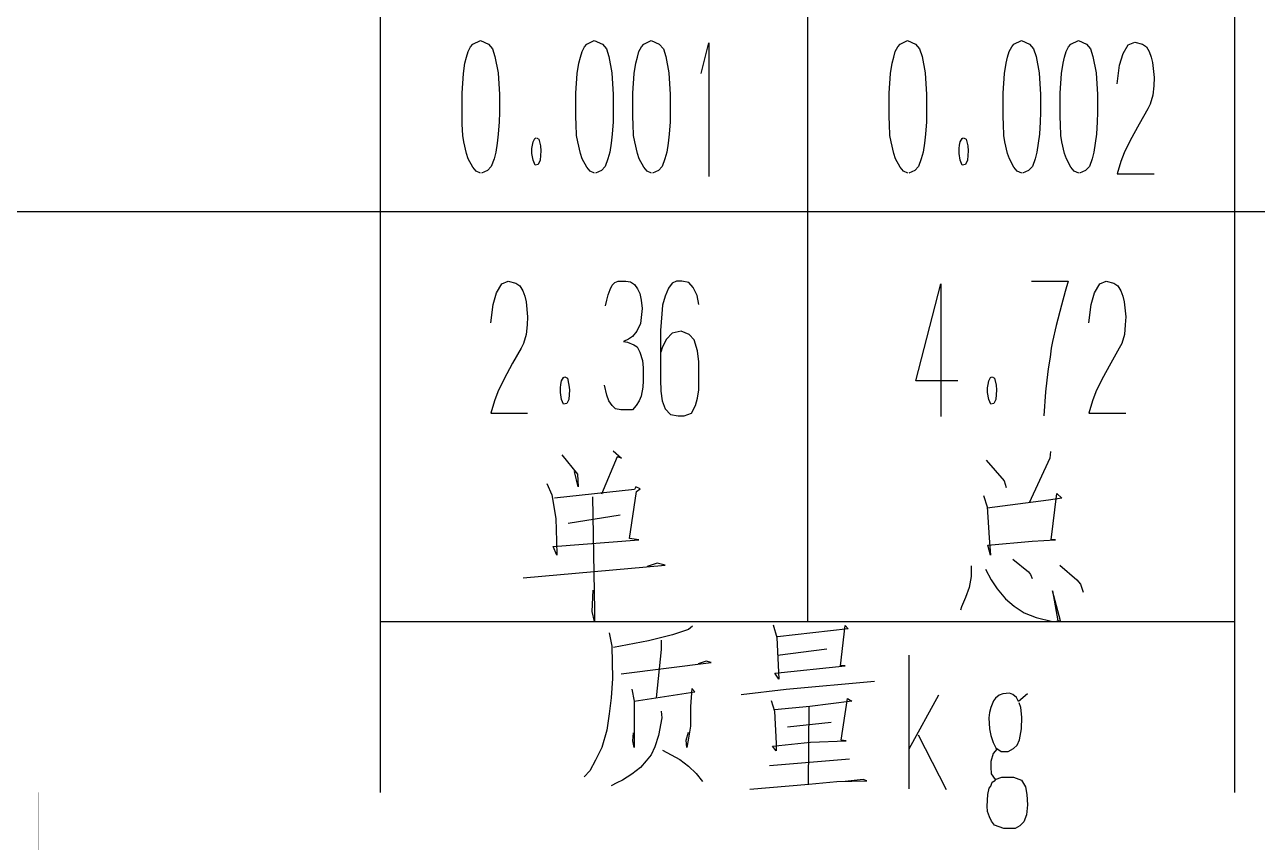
# Model space of a CAD drawing. Extents: x 0 to 8410, y 0 to 11890.
# Drawn here: x 7755.8 to 8116.5, y 685.4 to 924.7 of the extents above; entities that cross this region are included whole.
import ezdxf

# ---------------------------------------------------------------- set-up
doc = ezdxf.new("R2010")
doc.units = 0
doc.header["$MEASUREMENT"] = 0
doc.layers.add('6', color=7, linetype='Continuous')
doc.layers.add('9', color=7, linetype='Continuous')

# ---------------------------------------------------------------- blocks, each defined once
blk = doc.blocks.new('BLKENT878')
at = {"layer": '9', "color": 2, "linetype": 'Continuous'}
for p, q in [((7893.94, 846.2), (7895.44, 848.8)), ((7895.44, 848.8), (7897.34, 849.6)), ((7897.34, 849.6), (7899.56, 849)), ((7899.56, 849), (7900.73, 848.2)), ((7900.73, 848.2), (7901.58, 846.8)), ((7927.21, 847.2), (7927.79, 848.4)), ((7927.79, 848.4), (7928.58, 849.2)), ((7928.58, 849.2), (7929.49, 849.6)), ((7929.49, 849.6), (7931.72, 849.6)), ((7931.72, 849.6), (7933.09, 849.4)), ((7933.09, 849.4), (7934.26, 848.6)), ((7934.26, 848.6), (7935.18, 847.4)), ((7945.31, 849), (7944.27, 847.6)), ((7946.55, 849.6), (7945.31, 849)), ((7948.19, 849.6), (7946.55, 849.6)), ((7950.15, 849.2), (7948.19, 849.6)), ((7951.45, 847.8), (7950.15, 849.2)), ((7952.63, 845.4), (7951.45, 847.8)), ((8016.58, 820.4), (8023.91, 848.8)), ((8023.91, 848.8), (8023.91, 810)), ((8050.44, 849.6), (8061.23, 849.6)), ((8061.23, 849.6), (8060.31, 846.6)), ((8068.94, 846.2), (8070.44, 848.8)), ((8070.44, 848.8), (8072.34, 849.6)), ((8072.34, 849.6), (8074.56, 849)), ((8074.56, 849), (8075.74, 848.2)), ((8075.74, 848.2), (8076.59, 846.8)), ((7892.89, 842.8), (7893.94, 846.2)), ((7901.58, 846.8), (7902.17, 845.2)), ((7902.17, 845.2), (7902.56, 843.6)), ((7926.16, 844), (7926.55, 845.6)), ((7926.55, 845.6), (7927.21, 847.2)), ((7935.18, 847.4), (7935.83, 846)), ((7935.83, 846), (7936.29, 844)), ((7943.22, 845.2), (7942.5, 842.6)), ((7944.27, 847.6), (7943.22, 845.2)), ((7953.09, 842.8), (7952.63, 845.4)), ((8060.31, 846.6), (8059.2, 842.6)), ((8067.89, 842.8), (8068.94, 846.2)), ((8076.59, 846.8), (8077.17, 845.2)), ((8077.17, 845.2), (8077.57, 843.6)), ((7892.24, 837.4), (7892.89, 842.8)), ((7902.56, 843.6), (7903.02, 839.2)), ((7925.77, 842.4), (7926.16, 844)), ((7936.29, 844), (7936.49, 841.6)), ((7936.49, 841.6), (7936.29, 839)), ((7942.5, 842.6), (7942.3, 840)), ((8059.2, 842.6), (8057.63, 836.6)), ((8067.24, 837.4), (8067.89, 842.8)), ((8077.57, 843.6), (8078.02, 839.2)), ((7903.02, 839.2), (7902.89, 836.8)), ((7936.03, 837.2), (7934.98, 835)), ((7936.29, 839), (7936.03, 837.2)), ((7942.3, 840), (7941.91, 835.2)), ((8078.02, 839.2), (8077.89, 836.8)), ((7902.63, 834), (7901.85, 831.4)), ((7902.89, 836.8), (7902.63, 834)), ((7933.68, 833.4), (7932.5, 832.6)), ((7934.98, 835), (7933.68, 833.4)), ((7941.91, 835.2), (7941.91, 820.8)), ((7945.31, 834.4), (7943.61, 832.6)), ((7947.92, 835), (7945.31, 834.4)), ((7950.28, 834), (7947.92, 835)), ((7951.72, 832.4), (7950.28, 834)), ((8057.63, 836.6), (8056.65, 832)), ((8077.63, 834), (8076.85, 831.4)), ((8077.89, 836.8), (8077.63, 834)), ((7901.13, 830), (7898.64, 825.6)), ((7901.85, 831.4), (7901.13, 830)), ((7932.5, 832.6), (7931.06, 832)), ((7931.06, 832), (7932.24, 831.8)), ((7932.24, 831.8), (7934.13, 831)), ((7934.13, 831), (7935.05, 830.4)), ((7935.05, 830.4), (7935.9, 828.8)), ((7942.5, 830.4), (7942.04, 828.8)), ((7943.61, 832.6), (7942.5, 830.4)), ((7952.7, 829.2), (7951.72, 832.4)), ((8056.26, 830), (8055.93, 827.4)), ((8056.65, 832), (8056.26, 830)), ((8076.13, 830), (8073.64, 825.6)), ((8076.85, 831.4), (8076.13, 830)), ((7935.9, 828.8), (7936.62, 826.4)), ((7936.62, 826.4), (7936.81, 824.2)), ((7953.09, 826), (7952.7, 829.2)), ((7953.09, 820.6), (7953.09, 826)), ((8055.93, 827.4), (8055.34, 824)), ((7898.64, 825.6), (7896.03, 820.8)), ((7936.81, 824.2), (7936.81, 820.4)), ((8055.34, 824), (8054.95, 820.6)), ((8073.64, 825.6), (8071.03, 820.8)), ((7896.03, 820.8), (7894.26, 817.2)), ((7912.63, 818.4), (7912.76, 819.4)), ((7912.76, 819.4), (7912.96, 820.4)), ((7912.96, 820.4), (7913.48, 821.4)), ((7913.48, 821.4), (7913.81, 821.6)), ((7913.94, 821.6), (7914.66, 821.2)), ((7914.66, 821.2), (7915.11, 819.2)), ((7915.11, 819.2), (7915.24, 817.8)), ((7926.16, 816.2), (7925.51, 819.2)), ((7936.81, 820.4), (7936.75, 818.6)), ((7941.91, 820.8), (7942.04, 817.4)), ((7953.09, 817.8), (7953.09, 820.6)), ((8028.94, 820.4), (8016.58, 820.4)), ((8037.63, 818.4), (8037.76, 819.4)), ((8037.76, 819.4), (8037.96, 820.4)), ((8037.96, 820.4), (8038.48, 821.4)), ((8038.48, 821.4), (8038.81, 821.6)), ((8038.94, 821.6), (8039.66, 821.2)), ((8039.66, 821.2), (8040.11, 819.2)), ((8040.11, 819.2), (8040.24, 817.8)), ((8054.95, 820.6), (8054.56, 817.2)), ((8071.03, 820.8), (8069.27, 817.2)), ((7894.26, 817.2), (7893.28, 814.6)), ((7912.63, 817), (7912.63, 818.4)), ((7912.96, 815), (7912.63, 817)), ((7915.24, 817.8), (7915.05, 815)), ((7926.81, 814.6), (7926.16, 816.2)), ((7936.29, 816), (7935.7, 814.6)), ((7936.75, 818.6), (7936.29, 816)), ((7942.04, 817.4), (7942.43, 814.6)), ((7952.17, 813.2), (7952.76, 815.4)), ((7952.76, 815.4), (7953.09, 817.8)), ((8037.63, 817), (8037.63, 818.4)), ((8037.96, 815), (8037.63, 817)), ((8040.24, 817.8), (8040.05, 815)), ((8054.56, 817.2), (8054.04, 810.2)), ((8069.27, 817.2), (8068.28, 814.6)), ((7893.28, 814.6), (7892.24, 811)), ((7913.55, 813.6), (7912.96, 815)), ((7914.46, 813.8), (7913.55, 813.6)), ((7915.05, 815), (7914.46, 813.8)), ((7927.79, 813.2), (7926.81, 814.6)), ((7928.77, 812.2), (7927.79, 813.2)), ((7930.28, 812), (7928.77, 812.2)), ((7933.68, 812), (7930.28, 812)), ((7934.79, 813.2), (7933.68, 812)), ((7935.7, 814.6), (7934.79, 813.2)), ((7942.43, 814.6), (7943.28, 812.2)), ((7943.28, 812.2), (7944.85, 810.6)), ((7950.93, 811), (7952.17, 813.2)), ((8038.55, 813.6), (8037.96, 815)), ((8039.46, 813.8), (8038.55, 813.6)), ((8040.05, 815), (8039.46, 813.8)), ((8068.28, 814.6), (8067.24, 811)), ((7892.24, 811), (7903.02, 811)), ((7944.85, 810.6), (7947.08, 810.2)), ((7947.08, 810.2), (7948.84, 810.2)), ((7948.84, 810.2), (7950.93, 811)), ((8067.24, 811), (8078.02, 811))]:
    blk.add_line(p, q, dxfattribs=at)
blk = doc.blocks.new('BLKENT879')
at = {"layer": '9', "color": 2, "linetype": 'Continuous'}
for p, q in [((7886.98, 919), (7889.2, 920)), ((7889.2, 920), (7891.55, 919)), ((7920.31, 919), (7922.53, 920)), ((7922.53, 920), (7924.89, 919)), ((7936.98, 919), (7939.2, 920)), ((7939.2, 920), (7941.55, 919)), ((8011.98, 919), (8014.2, 920)), ((8014.2, 920), (8016.55, 919)), ((8045.31, 919), (8047.53, 920)), ((8047.53, 920), (8049.89, 919)), ((8061.98, 919), (8064.2, 920)), ((8064.2, 920), (8066.55, 919)), ((7885.15, 915.2), (7885.6, 916.8)), ((7885.6, 916.8), (7886.32, 918.2)), ((7886.32, 918.2), (7886.98, 919)), ((7891.55, 919), (7892.73, 917.6)), ((7892.73, 917.6), (7893.45, 915.4)), ((7918.48, 915.2), (7918.94, 916.8)), ((7918.94, 916.8), (7919.66, 918.2)), ((7919.66, 918.2), (7920.31, 919)), ((7924.89, 919), (7926.06, 917.6)), ((7926.06, 917.6), (7926.78, 915.4)), ((7935.15, 915.2), (7935.6, 916.8)), ((7935.6, 916.8), (7936.32, 918.2)), ((7936.32, 918.2), (7936.98, 919)), ((7941.55, 919), (7942.73, 917.6)), ((7942.73, 917.6), (7943.45, 915.4)), ((7953.84, 910.4), (7956.06, 919.4)), ((7956.06, 919.4), (7956.06, 880.2)), ((8010.15, 915.2), (8010.6, 916.8)), ((8010.6, 916.8), (8011.32, 918.2)), ((8011.32, 918.2), (8011.98, 919)), ((8016.55, 919), (8017.73, 917.6)), ((8017.73, 917.6), (8018.45, 915.4)), ((8043.48, 915.2), (8043.94, 916.8)), ((8043.94, 916.8), (8044.66, 918.2)), ((8044.66, 918.2), (8045.31, 919)), ((8049.89, 919), (8051.06, 917.6)), ((8051.06, 917.6), (8051.78, 915.4)), ((8060.15, 915.2), (8060.6, 916.8)), ((8060.6, 916.8), (8061.32, 918.2)), ((8061.32, 918.2), (8061.98, 919)), ((8066.55, 919), (8067.73, 917.6)), ((8067.73, 917.6), (8068.45, 915.4)), ((8076.23, 912.8), (8077.27, 916.2)), ((8077.27, 916.2), (8078.77, 918.8)), ((8078.77, 918.8), (8080.67, 919.6)), ((8080.67, 919.6), (8082.89, 919)), ((8082.89, 919), (8084.07, 918.2)), ((8084.07, 918.2), (8084.92, 916.8)), ((8084.92, 916.8), (8085.51, 915.2)), ((7884.23, 910.4), (7884.69, 913.4)), ((7884.69, 913.4), (7885.15, 915.2)), ((7893.45, 915.4), (7894.36, 910.6)), ((7917.56, 910.4), (7918.02, 913.4)), ((7918.02, 913.4), (7918.48, 915.2)), ((7926.78, 915.4), (7927.7, 910.6)), ((7934.23, 910.4), (7934.69, 913.4)), ((7934.69, 913.4), (7935.15, 915.2)), ((7943.45, 915.4), (7944.36, 910.6)), ((8009.23, 910.4), (8009.69, 913.4)), ((8009.69, 913.4), (8010.15, 915.2)), ((8018.45, 915.4), (8019.36, 910.6)), ((8042.56, 910.4), (8043.02, 913.4)), ((8043.02, 913.4), (8043.48, 915.2)), ((8051.78, 915.4), (8052.7, 910.6)), ((8059.23, 910.4), (8059.69, 913.4)), ((8059.69, 913.4), (8060.15, 915.2)), ((8068.45, 915.4), (8069.36, 910.6)), ((8075.57, 907.4), (8076.23, 912.8)), ((8085.51, 915.2), (8085.9, 913.6)), ((8085.9, 913.6), (8086.36, 909.2)), ((7883.84, 904.6), (7884.23, 910.4)), ((7894.36, 910.6), (7894.75, 904.2)), ((7917.17, 904.6), (7917.56, 910.4)), ((7927.7, 910.6), (7928.09, 904.2)), ((7933.84, 904.6), (7934.23, 910.4)), ((7944.36, 910.6), (7944.75, 904.2)), ((8008.84, 904.6), (8009.23, 910.4)), ((8019.36, 910.6), (8019.75, 904.2)), ((8042.17, 904.6), (8042.56, 910.4)), ((8052.7, 910.6), (8053.09, 904.2)), ((8058.84, 904.6), (8059.23, 910.4)), ((8069.36, 910.6), (8069.75, 904.2)), ((8086.36, 909.2), (8086.23, 906.8)), ((8086.23, 906.8), (8085.96, 904)), ((7883.84, 897.6), (7883.84, 904.6)), ((7894.75, 904.2), (7894.75, 899)), ((7917.17, 897.6), (7917.17, 904.6)), ((7928.09, 904.2), (7928.09, 899)), ((7933.84, 897.6), (7933.84, 904.6)), ((7944.75, 904.2), (7944.75, 899)), ((8008.84, 897.6), (8008.84, 904.6)), ((8019.75, 904.2), (8019.75, 899)), ((8042.17, 897.6), (8042.17, 904.6)), ((8053.09, 904.2), (8053.09, 899)), ((8058.84, 897.6), (8058.84, 904.6)), ((8069.75, 904.2), (8069.75, 899)), ((8085.96, 904), (8085.18, 901.4)), ((7894.75, 899), (7894.69, 896.2)), ((7928.09, 899), (7928.02, 896.2)), ((7944.75, 899), (7944.69, 896.2)), ((8019.75, 899), (8019.69, 896.2)), ((8053.09, 899), (8053.02, 896.2)), ((8069.75, 899), (8069.69, 896.2)), ((8084.46, 900), (8081.98, 895.6)), ((8085.18, 901.4), (8084.46, 900)), ((7883.9, 895.6), (7883.84, 897.6)), ((7884.04, 892.2), (7883.9, 895.6)), ((7894.69, 896.2), (7894.43, 892.6)), ((7917.24, 895.6), (7917.17, 897.6)), ((7917.37, 892.2), (7917.24, 895.6)), ((7928.02, 896.2), (7927.76, 892.6)), ((7933.91, 895.6), (7933.84, 897.6)), ((7934.04, 892.2), (7933.91, 895.6)), ((7944.69, 896.2), (7944.43, 892.6)), ((8008.9, 895.6), (8008.84, 897.6)), ((8009.04, 892.2), (8008.9, 895.6)), ((8019.69, 896.2), (8019.43, 892.6)), ((8042.24, 895.6), (8042.17, 897.6)), ((8042.37, 892.2), (8042.24, 895.6)), ((8053.02, 896.2), (8052.76, 892.6)), ((8058.91, 895.6), (8058.84, 897.6)), ((8059.04, 892.2), (8058.91, 895.6)), ((8069.69, 896.2), (8069.43, 892.6)), ((8081.98, 895.6), (8079.36, 890.8)), ((7884.36, 890.4), (7884.04, 892.2)), ((7894.43, 892.6), (7894.1, 890)), ((7904.62, 890.4), (7905.15, 891.4)), ((7905.15, 891.4), (7905.47, 891.6)), ((7905.6, 891.6), (7906.32, 891.2)), ((7906.32, 891.2), (7906.78, 889.2)), ((7917.7, 890.4), (7917.37, 892.2)), ((7927.76, 892.6), (7927.43, 890)), ((7934.36, 890.4), (7934.04, 892.2)), ((7944.43, 892.6), (7944.1, 890)), ((8009.36, 890.4), (8009.04, 892.2)), ((8019.43, 892.6), (8019.1, 890)), ((8029.62, 890.4), (8030.15, 891.4)), ((8030.15, 891.4), (8030.47, 891.6)), ((8030.6, 891.6), (8031.32, 891.2)), ((8031.32, 891.2), (8031.78, 889.2)), ((8042.7, 890.4), (8042.37, 892.2)), ((8052.76, 892.6), (8052.43, 890)), ((8059.36, 890.4), (8059.04, 892.2)), ((8069.43, 892.6), (8069.1, 890)), ((7885.15, 887), (7884.36, 890.4)), ((7893.71, 887.4), (7893.19, 885.4)), ((7894.1, 890), (7893.71, 887.4)), ((7904.3, 888.4), (7904.43, 889.4)), ((7904.3, 887), (7904.3, 888.4)), ((7904.43, 889.4), (7904.62, 890.4)), ((7906.91, 887.8), (7906.72, 885)), ((7906.78, 889.2), (7906.91, 887.8)), ((7918.48, 887), (7917.7, 890.4)), ((7927.04, 887.4), (7926.52, 885.4)), ((7927.43, 890), (7927.04, 887.4)), ((7935.15, 887), (7934.36, 890.4)), ((7943.71, 887.4), (7943.19, 885.4)), ((7944.1, 890), (7943.71, 887.4)), ((8010.15, 887), (8009.36, 890.4)), ((8018.71, 887.4), (8018.19, 885.4)), ((8019.1, 890), (8018.71, 887.4)), ((8029.3, 888.4), (8029.43, 889.4)), ((8029.3, 887), (8029.3, 888.4)), ((8029.43, 889.4), (8029.62, 890.4)), ((8031.91, 887.8), (8031.72, 885)), ((8031.78, 889.2), (8031.91, 887.8)), ((8043.48, 887), (8042.7, 890.4)), ((8052.04, 887.4), (8051.52, 885.4)), ((8052.43, 890), (8052.04, 887.4)), ((8060.15, 887), (8059.36, 890.4)), ((8068.71, 887.4), (8068.19, 885.4)), ((8069.1, 890), (8068.71, 887.4)), ((8079.36, 890.8), (8077.6, 887.2)), ((7885.67, 885.4), (7885.15, 887)), ((7886.98, 883), (7885.67, 885.4)), ((7893.19, 885.4), (7892.4, 883.2)), ((7904.62, 885), (7904.3, 887)), ((7905.21, 883.6), (7904.62, 885)), ((7906.13, 883.8), (7905.21, 883.6)), ((7906.72, 885), (7906.13, 883.8)), ((7919, 885.4), (7918.48, 887)), ((7920.31, 883), (7919, 885.4)), ((7926.52, 885.4), (7925.73, 883.2)), ((7935.67, 885.4), (7935.15, 887)), ((7936.98, 883), (7935.67, 885.4)), ((7943.19, 885.4), (7942.4, 883.2)), ((8010.67, 885.4), (8010.15, 887)), ((8011.98, 883), (8010.67, 885.4)), ((8018.19, 885.4), (8017.4, 883.2)), ((8029.62, 885), (8029.3, 887)), ((8030.21, 883.6), (8029.62, 885)), ((8031.13, 883.8), (8030.21, 883.6)), ((8031.72, 885), (8031.13, 883.8)), ((8044, 885.4), (8043.48, 887)), ((8045.31, 883), (8044, 885.4)), ((8051.52, 885.4), (8050.73, 883.2)), ((8060.67, 885.4), (8060.15, 887)), ((8061.98, 883), (8060.67, 885.4)), ((8068.19, 885.4), (8067.4, 883.2)), ((8076.62, 884.6), (8075.57, 881)), ((8077.6, 887.2), (8076.62, 884.6)), ((7887.96, 881.8), (7886.98, 883)), ((7889.26, 881.2), (7887.96, 881.8)), ((7891.29, 882), (7889.53, 881.2)), ((7892.4, 883.2), (7891.29, 882)), ((7921.29, 881.8), (7920.31, 883)), ((7922.6, 881.2), (7921.29, 881.8)), ((7924.62, 882), (7922.86, 881.2)), ((7925.73, 883.2), (7924.62, 882)), ((7937.96, 881.8), (7936.98, 883)), ((7939.26, 881.2), (7937.96, 881.8)), ((7941.29, 882), (7939.53, 881.2)), ((7942.4, 883.2), (7941.29, 882)), ((8012.96, 881.8), (8011.98, 883)), ((8014.26, 881.2), (8012.96, 881.8)), ((8016.29, 882), (8014.53, 881.2)), ((8017.4, 883.2), (8016.29, 882)), ((8046.29, 881.8), (8045.31, 883)), ((8047.6, 881.2), (8046.29, 881.8)), ((8049.62, 882), (8047.86, 881.2)), ((8050.73, 883.2), (8049.62, 882)), ((8062.96, 881.8), (8061.98, 883)), ((8064.26, 881.2), (8062.96, 881.8)), ((8066.29, 882), (8064.53, 881.2)), ((8067.4, 883.2), (8066.29, 882)), ((8075.57, 881), (8086.36, 881))]:
    blk.add_line(p, q, dxfattribs=at)
blk = doc.blocks.new('BLKENT877')
at = {"layer": '9'}
for name in ['BLKENT879', 'BLKENT878']:
    blk.add_blockref(name, (0, 0), dxfattribs=at)
blk = doc.blocks.new('BLKENT829')
at = {"layer": '9', "color": 1, "linetype": 'Continuous'}
for p, q in [((7860, 700), (7860, 3320)), ((7985, 750), (7985, 3320)), ((8110, 700), (8110, 3320)), ((6510, 870), (8310, 870)), ((7860, 750), (8110, 750))]:
    blk.add_line(p, q, dxfattribs=at)
at = {"layer": '9', "color": 2, "linetype": 'Continuous'}
for p, q in [((7913.07, 798.824), (7917.65, 793.137)), ((7929.18, 798.235), (7924.6, 787.255)), ((7928.08, 800), (7930.46, 797.843)), ((7930.46, 797.843), (7929.18, 798.235)), ((8037.16, 797.255), (8042.47, 791.176)), ((8055.83, 797.843), (8049.79, 784.706)), ((8056.01, 799.804), (8055.83, 797.843)), ((7917.83, 789.412), (7916.73, 793.922)), ((7908.68, 790.392), (7910.15, 787.059)), ((7917.65, 793.137), (7917.83, 789.412)), ((8042.47, 791.176), (8043.02, 789.216)), ((7910.15, 787.059), (7911.24, 780.196)), ((7934.3, 788.627), (7910.88, 786.078)), ((7922.04, 786.471), (7922.41, 764.118)), ((7932.84, 774.314), (7934.85, 788.039)), ((7934.67, 789.412), (7934.3, 788.627)), ((7935.95, 788.824), (7934.67, 789.412)), ((7934.85, 788.039), (7935.95, 788.824)), ((8036.43, 786.863), (8037.53, 783.529)), ((8056.19, 773.922), (8057.84, 787.451)), ((8057.84, 787.451), (8059.3, 786.078)), ((8055.46, 785.49), (8037.53, 783.137)), ((8037.53, 783.529), (8038.07, 774.51)), ((8059.3, 786.078), (8055.46, 785.49)), ((7911.24, 780.196), (7911.43, 773.529)), ((7914.9, 778.824), (7930.09, 781.176)), ((7910.51, 771.961), (7935.58, 773.922)), ((7911.61, 769.412), (7910.51, 771.961)), ((7911.43, 773.529), (7911.61, 769.412)), ((7935.58, 773.922), (7932.84, 774.314)), ((8037.71, 772.353), (8050.7, 773.529)), ((8038.44, 769.412), (8037.71, 772.353)), ((8038.07, 774.51), (8038.44, 769.412)), ((8050.7, 773.529), (8057.47, 773.922)), ((8057.47, 773.922), (8056.19, 773.922)), ((7901.73, 762.745), (7943.27, 766.471)), ((7940.89, 767.059), (7937.96, 766.078)), ((7943.27, 766.471), (7940.89, 767.059)), ((8032.77, 766.274), (8032.77, 763.137)), ((8036.98, 765.294), (8038.62, 762.157)), ((8045.03, 768.235), (8049.6, 764.51)), ((8058.75, 766.471), (8063.7, 762.157)), ((7922.41, 764.118), (7922.59, 753.333)), ((8032.77, 763.137), (8032.22, 760)), ((8038.62, 762.157), (8040.45, 759.608)), ((8049.6, 764.51), (8050.15, 763.726)), ((8050.15, 763.726), (8050.7, 762.549)), ((8063.7, 762.157), (8064.79, 760.98)), ((7921.86, 752.941), (7922.23, 759.216)), ((8032.22, 760), (8031.12, 757.059)), ((8040.45, 759.608), (8042.83, 756.667)), ((8058.94, 750.196), (8056.56, 759.02)), ((8056.56, 759.02), (8058.21, 750.196)), ((8064.79, 760.98), (8065.53, 758.627)), ((8030.02, 754.314), (8029.66, 753.333)), ((8031.12, 757.059), (8030.02, 754.314)), ((8042.83, 756.667), (8045.39, 754.51)), ((8045.39, 754.51), (8048.32, 752.549)), ((7922.59, 750), (7921.86, 752.941)), ((7922.59, 753.333), (7922.59, 750)), ((8048.32, 752.549), (8051.8, 751.176)), ((8051.8, 751.176), (8056.56, 750)), ((7926.9, 746.667), (7927.63, 742.745)), ((7950.14, 747.647), (7945.38, 746.078)), ((7951.24, 748.627), (7950.14, 747.647)), ((7974.84, 749.02), (7975.94, 745.294)), ((7996.8, 747.843), (7976.12, 745.49)), ((7994.61, 737.059), (7995.89, 748.824)), ((7995.89, 748.824), (7996.8, 747.843)), ((8056.56, 750), (8058.94, 750.196)), ((8058.21, 750.196), (8058.57, 750.196)), ((7938.42, 744.314), (7928.18, 742.353)), ((7945.38, 746.078), (7938.42, 744.314)), ((7942.08, 744.51), (7942.08, 741.765)), ((7975.94, 745.294), (7976.49, 733.137)), ((7927.63, 742.745), (7927.81, 733.333)), ((7942.08, 741.765), (7940.62, 727.647)), ((7976.12, 740.196), (7990.58, 741.961)), ((8014.56, 740.2), (8014.56, 701)), ((7930.37, 734.706), (7956.73, 738.039)), ((7955.26, 738.431), (7952.88, 737.647)), ((7956.73, 738.039), (7955.26, 738.431)), ((7975.39, 734.902), (7995.89, 737.059)), ((7995.89, 737.059), (7994.61, 737.059)), ((7927.81, 733.333), (7927.44, 727.647)), ((7976.49, 733.137), (7975.39, 734.902)), ((7978.69, 730.196), (8004.49, 732.549)), ((7933.48, 730.196), (7934.22, 726.667)), ((7934.22, 726.667), (7951.97, 729.412)), ((7951.05, 730.392), (7950.69, 725.098)), ((7951.97, 729.412), (7951.05, 730.392)), ((7965.51, 728.627), (7978.69, 730.196)), ((8042.1, 728.8), (8041, 728.4)), ((8044.02, 729), (8042.1, 728.8)), ((8045.03, 728.6), (8044.02, 729)), ((8049.33, 728.8), (8046.67, 726.6)), ((7927.44, 727.647), (7926.9, 722.941)), ((7934.22, 726.667), (7934.22, 713.137)), ((7950.69, 725.098), (7950.69, 719.412)), ((7974.29, 726.863), (7975.21, 723.726)), ((7985.64, 725.098), (7975.21, 724.118)), ((7985.27, 725.098), (7985.09, 702.353)), ((7997.9, 726.667), (7985.64, 725.098)), ((7994.79, 715.294), (7996.62, 727.451)), ((7996.62, 727.451), (7997.9, 726.667)), ((8023.25, 728.4), (8014.56, 712.6)), ((8039.35, 726.8), (8038.53, 724.8)), ((8039.9, 727.6), (8039.35, 726.8)), ((8041, 728.4), (8039.9, 727.6)), ((8046.03, 727.8), (8045.03, 728.6)), ((8046.67, 726.6), (8046.03, 727.8)), ((8047.31, 724.8), (8046.86, 726.2)), ((7926.9, 722.941), (7926.16, 718.235)), ((7942.27, 721.765), (7941.35, 716.667)), ((7942.08, 723.726), (7942.27, 721.765)), ((7975.21, 723.726), (7975.76, 714.314)), ((8038.16, 723.4), (8037.98, 721.8)), ((8037.98, 721.8), (8038.16, 718.6)), ((8038.53, 724.8), (8038.16, 723.4)), ((8047.59, 722), (8047.31, 724.8)), ((8047.5, 718.6), (8047.59, 722)), ((7926.16, 718.235), (7924.7, 713.137)), ((7950.69, 719.412), (7950.14, 715.882)), ((7979.05, 719.216), (7991.86, 720.588)), ((8038.16, 718.6), (8038.53, 716.6)), ((8046.95, 715.4), (8047.5, 718.6)), ((7933.85, 715.098), (7934.03, 717.451)), ((7934.22, 713.137), (7933.85, 715.098)), ((7941.35, 716.667), (7940.26, 713.333)), ((7949.41, 715.294), (7950.14, 717.647)), ((7949.59, 713.137), (7949.41, 715.294)), ((7950.14, 715.882), (7949.59, 713.137)), ((7974.66, 713.529), (7985.82, 714.706)), ((7975.76, 714.314), (7975.76, 712.157)), ((7985.82, 714.706), (7996.25, 715.098)), ((7996.25, 715.098), (7994.79, 715.294)), ((8017.3, 716.8), (8025.44, 700.8)), ((8038.53, 716.6), (8039.26, 714.6)), ((8039.26, 714.6), (8039.99, 713)), ((8046.22, 713.8), (8046.95, 715.4)), ((7924.7, 713.137), (7922.87, 709.412)), ((7939.16, 710.98), (7937.69, 709.216)), ((7940.26, 713.333), (7939.16, 710.98)), ((7942.45, 712.353), (7947.58, 709.608)), ((7975.76, 712.157), (7974.66, 713.529)), ((8039.26, 711.4), (8038.53, 709)), ((8040.36, 712.6), (8039.26, 711.4)), ((8039.99, 713), (8041.55, 712)), ((8041.55, 712), (8043.65, 712)), ((8043.65, 712), (8045.21, 712.8)), ((8045.21, 712.8), (8046.22, 713.8)), ((7922.87, 709.412), (7921.22, 706.274)), ((7936.05, 707.255), (7933.48, 705.294)), ((7937.69, 709.216), (7936.05, 707.255)), ((7947.58, 709.608), (7950.14, 707.647)), ((7950.14, 707.647), (7952.33, 705.49)), ((7973.75, 707.843), (7997.17, 709.804)), ((8038.53, 709), (8038.53, 707.4)), ((8038.53, 707.4), (8038.62, 705.4)), ((7921.22, 706.274), (7919.58, 704.51)), ((7930.74, 703.529), (7929.09, 702.745)), ((7933.48, 705.294), (7930.74, 703.529)), ((7952.33, 705.49), (7954.16, 703.137)), ((8001.2, 703.726), (7995.89, 703.137)), ((8002.29, 703.333), (8001.2, 703.726)), ((8038.62, 705.4), (8039.81, 703.8)), ((8038.99, 703), (8039.9, 703.6)), ((8039.81, 703.8), (8041.82, 704.4)), ((8041.82, 704.4), (8045.21, 704.4)), ((8045.21, 704.4), (8047.5, 703.6)), ((8047.5, 703.6), (8048.69, 701.6)), ((7929.09, 702.745), (7927.44, 701.961)), ((7968.07, 700.98), (7985.27, 702.353)), ((7985.27, 702.353), (7993.51, 703.137)), ((7993.51, 703.137), (8002.29, 703.333)), ((8037.71, 699.4), (8038.07, 701.2)), ((8038.07, 701.2), (8038.53, 701.8)), ((8038.53, 701.8), (8038.99, 703)), ((8048.69, 701.6), (8049.14, 699.4)), ((8037.52, 696), (8037.71, 699.4)), ((8049.24, 696.4), (8048.96, 693.4)), ((8049.14, 699.4), (8049.24, 696.4)), ((8037.61, 694.4), (8037.52, 696)), ((8038.16, 692.8), (8037.61, 694.4)), ((8038.8, 691.6), (8038.16, 692.8)), ((8048.96, 693.4), (8048.23, 691.4)), ((8039.63, 690.4), (8038.8, 691.6)), ((8042.37, 689.4), (8039.63, 690.4)), ((8045.67, 689.4), (8042.37, 689.4)), ((8047.04, 690.2), (8045.67, 689.4)), ((8048.23, 691.4), (8047.04, 690.2))]:
    blk.add_line(p, q, dxfattribs=at)
at = {"layer": '9', "color": 7, "linetype": 'Continuous', "const_width": 0.03}
blk.add_lwpolyline([(6510, 800), (8310, 800)], dxfattribs=at)
at = {"layer": '9'}
blk.add_blockref('BLKENT877', (0, 0), dxfattribs=at)

msp = doc.modelspace()

# ---------------------------------------------------------------- linework, layer by layer
at = {"layer": '6', "const_width": 0.03}
for points in [[(6510, 700), (8310, 700)], [(7760, 100), (7760, 700)]]:
    msp.add_lwpolyline(points, dxfattribs=at)

# ---------------------------------------------------------------- block references
at = {"layer": '6'}
msp.add_blockref('BLKENT829', (0, 0), dxfattribs=at)

doc.saveas('drawing.dxf')
